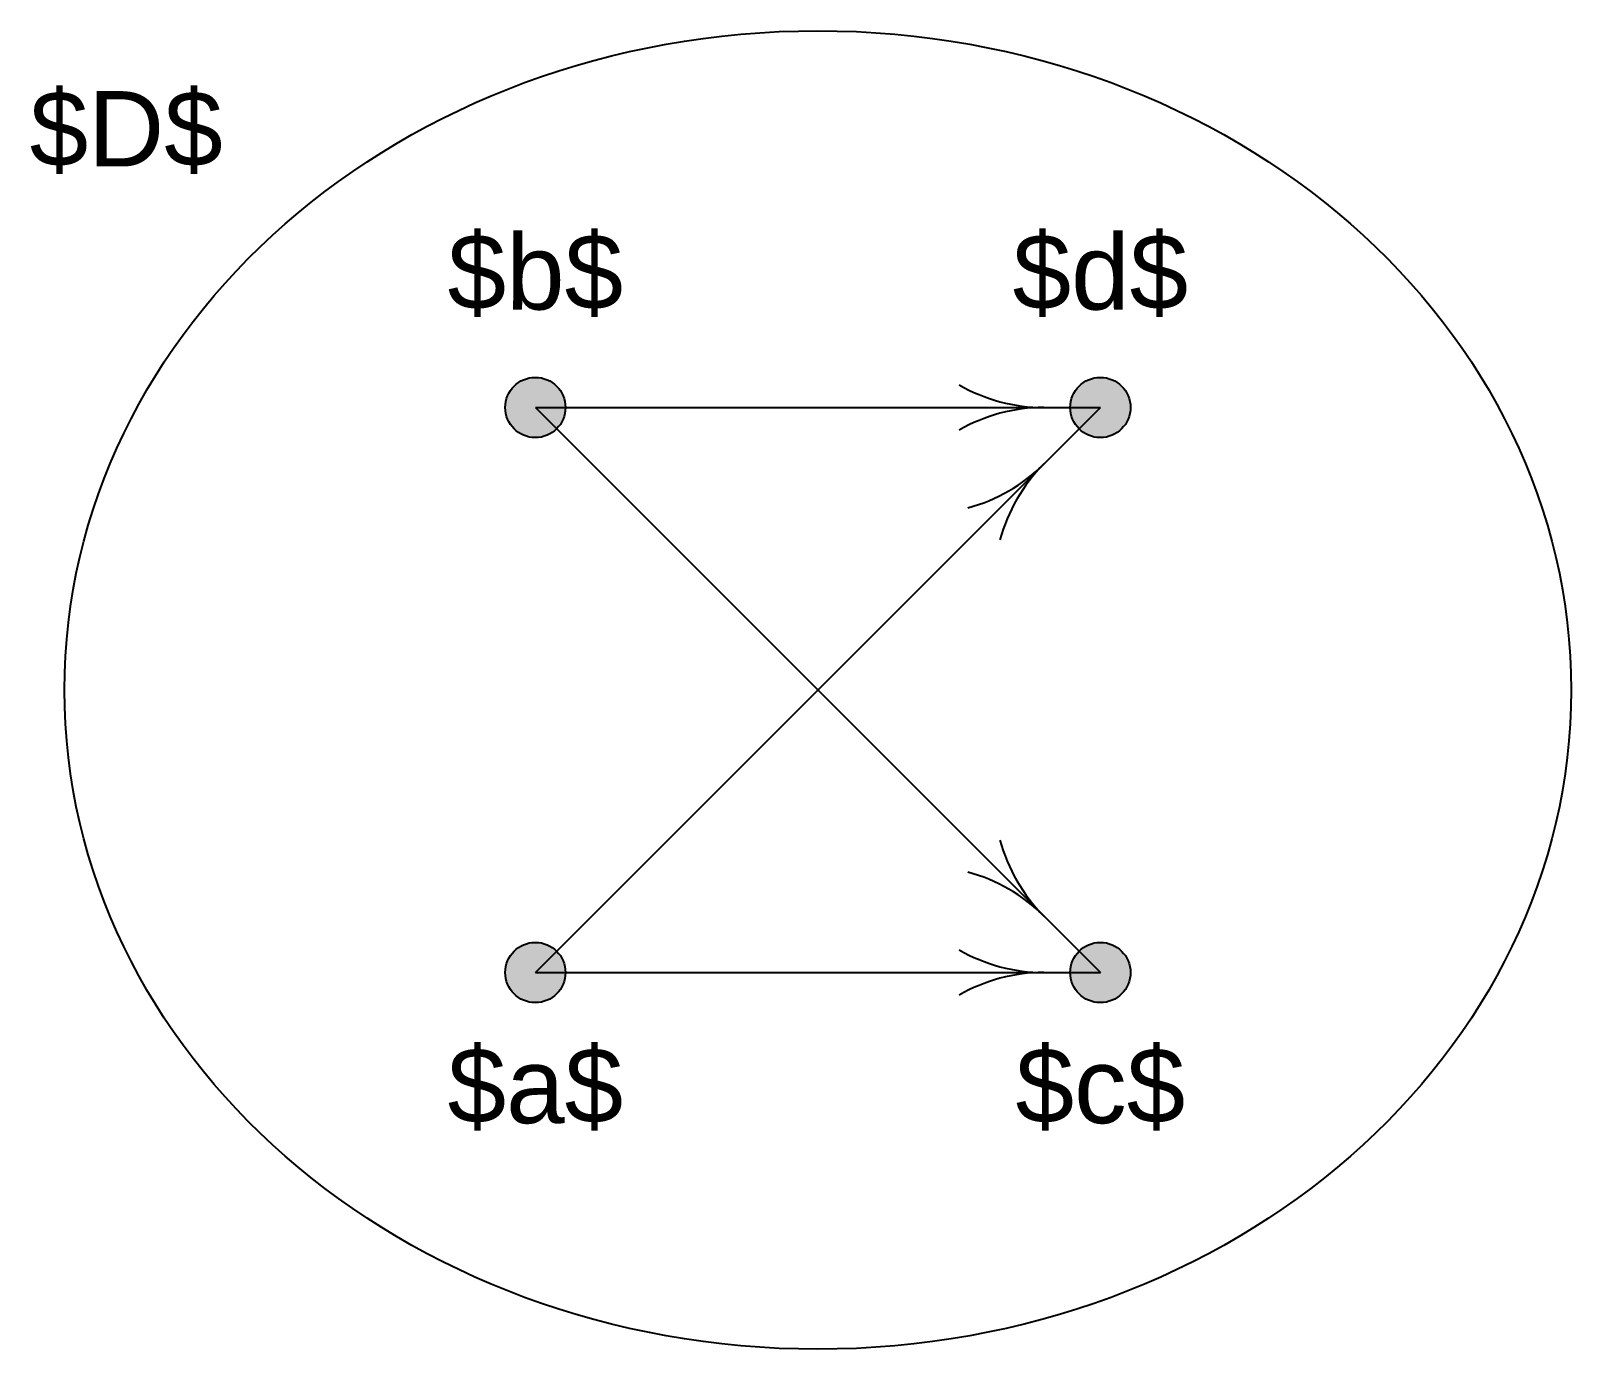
# Model space of a CAD drawing. Header units: inches. Extents: x 366 to 775, y 150 to 500.
import ezdxf
from ezdxf.enums import TextEntityAlignment as Align

# ---------------------------------------------------------------- set-up
doc = ezdxf.new("R2010")
doc.units = ezdxf.units.IN
doc.header["$MEASUREMENT"] = 0
doc.styles.get("Standard").update_dxf_attribs({"font": 'arial.ttf'})

msp = doc.modelspace()

# ---------------------------------------------------------------- hatches: boundary and pattern name
h = msp.add_hatch(color=250)
edge = h.paths.add_edge_path()
edge.add_arc((500, 400), 8, 0, 360)
h = msp.add_hatch(color=255)
edge = h.paths.add_edge_path()
edge.add_arc((650, 400), 8, 0, 360)
h = msp.add_hatch(color=250)
edge = h.paths.add_edge_path()
edge.add_arc((500, 250), 8, 0, 360)
h = msp.add_hatch(color=255)
edge = h.paths.add_edge_path()
edge.add_arc((650, 250), 8, 0, 360)

# ---------------------------------------------------------------- linework, layer by layer
for p, q in [((500, 250), (650, 400)), ((500, 400), (650, 400)), ((500, 400), (650, 250)), ((500, 250), (650, 250))]:
    msp.add_line(p, q)
for centre in [(500, 400), (650, 400), (500, 250), (650, 250)]:
    msp.add_circle(centre, 8)
for centre, start, end in [((635, 445), 240, 270), ((635, 355), 90, 120), ((603.18, 416.82), 285, 315), ((666.82, 353.18), 135, 165), ((666.82, 296.82), 195, 225), ((603.18, 233.18), 45, 75), ((635, 295), 240, 270), ((635, 205), 90, 120)]:
    msp.add_arc(centre, 45, start, end)
msp.add_ellipse((575, 325), major_axis=(200, 0), ratio=0.875)

# ---------------------------------------------------------------- texts
msp.add_text('$D$', height=20).set_placement((417, 458), align=Align.BOTTOM_RIGHT)
for s, p in [('$b$', (500, 420)), ('$d$', (650, 420))]:
    msp.add_text(s, height=20).set_placement(p, align=Align.BOTTOM_CENTER)
for s, p in [('$a$', (500, 230)), ('$c$', (650, 230))]:
    msp.add_text(s, height=20).set_placement(p, align=Align.TOP_CENTER)

doc.saveas('drawing.dxf')
